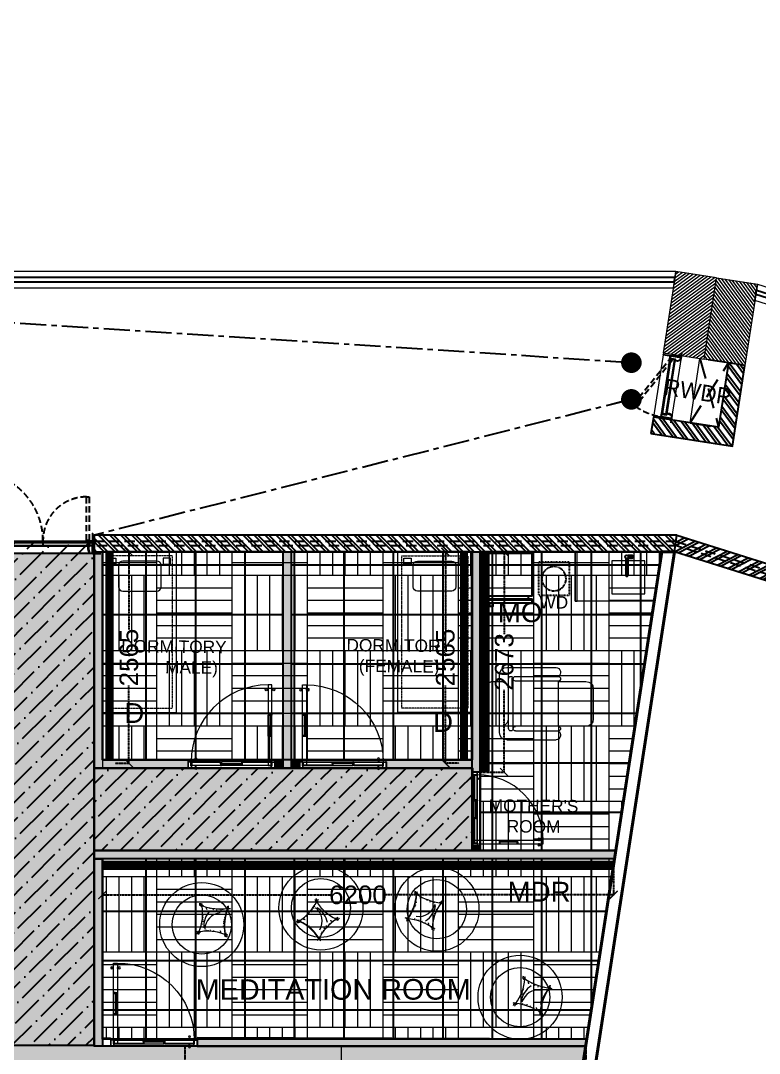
# Model space of a CAD drawing. Header units: millimetres. Extents: x 263321 to 2483465, y 33647 to 614421.
# Drawn here: x 2410946 to 2419906, y 415195 to 427726 of the extents above; entities that cross this region are included whole.
import ezdxf

# ---------------------------------------------------------------- set-up
doc = ezdxf.new("R2010")
doc.units = ezdxf.units.MM
doc.header["$PDMODE"] = 3
for name, pattern in [('( Hidden )', [0.375, 0.25, -0.125]), ('CENTER', [50.8, 31.75, -6.35, 6.35, -6.35]), ('HIDDEN', [0.375, 0.25, -0.125])]:
    doc.linetypes.add(name, pattern=pattern)
for name, color, linetype, lineweight in [('A-FURN-LOOSE', 24, 'Continuous', 18), ('A-FURN-MODULAR-TABLETOP', 250, 'Continuous', 13), ('A-GYPSUM PARTITION', 250, 'Continuous', 35), ('A-PLAN-COLUMN', 3, 'Continuous', 0), ('A-PLAN-RCC-HATCH', 8, 'Continuous', 13), ('A-PLAN-THIN', 251, 'Continuous', 15), ('AR_DOOR', 42, 'Continuous', 0), ('FURNITURE', 30, 'Continuous', 5), ('I_FURN', 20, 'Continuous', 13), ('SW-PARTITION GYPSUM', 30, 'Continuous', 18), ('TOA-FL-CPT-1', 8, 'Continuous', 5), ('TOA_DOOR', 7, 'Continuous', 25), ('WALL', 6, 'Continuous', 40)]:
    doc.layers.add(name, color=color, linetype=linetype, lineweight=lineweight)
for name, color, linetype in [('A-PLAN -GLASS FRAME', 4, 'Continuous'), ('A-PLAN-DOOR', 7, 'Continuous'), ('A-PLAN-HIDDEN', 1, 'HIDDEN'), ('A-PLAN-RAILING', 2, 'Continuous'), ('A-PLAN-SLOPE', 250, 'Continuous'), ('A-PLAN-TEXT', 4, 'Continuous'), ('A-PLAN-WALL', 6, 'Continuous'), ('A-PLAN-WALL HATCH', 8, 'Continuous'), ('CEILING TOA', 250, 'Continuous'), ('FIN WALL GRAPHIC', 10, 'Continuous'), ('FLOORING TOA', 7, 'Continuous'), ('TEXT', 250, 'Continuous'), ('TOA-FC-MODULAR', 7, 'Continuous')]:
    doc.layers.add(name, color=color, linetype=linetype)
doc.layers.add('GRAPHIC 3- ENCLOSED AREAS', color=7, linetype='Continuous', true_color=0x408c3b)
doc.styles.add('ARIAL', font='arial.ttf')
doc.styles.get("Standard").update_dxf_attribs({"font": 'arial.ttf'})
doc.styles.add('TEXT @ 150', font='arial.ttf', dxfattribs={"height": 225})
doc.dimstyles.new('DIM @ 150', dxfattribs={"dimtxt": 225, "dimasz": 100, "dimexe": 1, "dimexo": 0, "dimgap": 0.5, "dimtad": 0, "dimdec": 0, "dimzin": 0, "dimdsep": 46, "dimtxsty": 'TEXT @ 150', "dimblk": 'ARCHTICK', "dimcen": -2, "dimclrd": 8, "dimclre": 8, "dimclrt": 256, "dimadec": 0, "dimazin": 0, "dimtfac": 1, "dimtdec": 0, "dimtofl": 0, "dimtmove": 0, "dimatfit": 3, "dimldrblk": 'OPEN90', "dimfxl": 1, "dimtolj": 1, "dimtzin": 0, "dimlwd": -1, "dimlwe": -1, "dimarcsym": 0})
doc.dimstyles.new('DIM40', dxfattribs={"dimtxt": 80, "dimasz": 20, "dimexe": 30, "dimexo": 25, "dimgap": 20, "dimtad": 1, "dimdec": 0, "dimzin": 0, "dimdsep": 46, "dimtxsty": 'Standard', "dimblk1": 'DOT', "dimblk2": 'DOT', "dimsah": 1, "dimcen": 0.09, "dimclrd": 1, "dimclre": 1, "dimclrt": 2, "dimadec": 0, "dimazin": 0, "dimtfac": 1, "dimtdec": 0, "dimtofl": 0, "dimtmove": 0, "dimatfit": 0, "dimldrblk": 'DOT', "dimfxl": 1, "dimtolj": 1, "dimtzin": 0, "dimarcsym": 0})
pattern_1 = [(90, (90021.1, 24147), (-914.4, 914.4), [914.4, -914.4]), (90, (90173.5, 24147), (-914.4, 914.4), [914.4, -914.4]), (90, (90325.9, 24147), (-914.4, 914.4), [914.4, -914.4]), (90, (90478.3, 24147), (-914.4, 914.4), [914.4, -914.4]), (90, (90630.7, 24147), (-914.4, 914.4), [914.4, -914.4]), (90, (90783.1, 24147), (-914.4, 914.4), [914.4, -914.4]), (90, (90935.5, 24147), (-914.4, 914.4), [914.4, -914.4]), (0, (90021.1, 25061.4), (914.4, -914.4), [914.4, -914.4]), (0, (90021.1, 25213.8), (914.4, -914.4), [914.4, -914.4]), (0, (90021.1, 25366.2), (914.4, -914.4), [914.4, -914.4]), (0, (90021.1, 25518.6), (914.4, -914.4), [914.4, -914.4]), (0, (90021.1, 25671), (914.4, -914.4), [914.4, -914.4]), (0, (90021.1, 25823.4), (914.4, -914.4), [914.4, -914.4]), (0, (90021.1, 25975.8), (914.4, -914.4), [914.4, -914.4])]

# ---------------------------------------------------------------- blocks, each defined once
blk = doc.blocks.new('floor sitting')
for p, q in [((-11.84, 21.1), (-12.51, 21.27)), ((-11.59, 21.78), (-12.23, 21.94)), ((-11.98, 20.82), (-12.08, 20.63)), ((-11.05, 20.58), (-11.98, 20.82)), ((-11.05, 20.58), (-11.84, 21.1)), ((-11.73, 20.07), (-11.38, 21.11)), ((-11.38, 20.43), (-11.73, 20.07)), ((-11.71, 20.43), (-11.05, 20.43)), ((-11.3, 20.23), (-11.71, 20.43)), ((-11.26, 20.72), (-11.59, 21.78)), ((-11.38, 21.11), (-10.82, 20.95)), ((-11.05, 20.43), (-11.38, 20.43)), ((-11.05, 21.55), (-10.89, 21.89)), ((-11.05, 20.58), (-11.05, 21.55)), ((-10.86, 20.23), (-10.65, 20.82)), ((-12.23, 15.64), (-11.56, 15.26)), ((-11.58, 17.03), (-11.53, 16.46)), ((-9.4, 19.58), (-9.54, 19.13)), ((-9.54, 19.13), (-9.49, 18.63)), ((-9.08, 19.41), (-9.53, 19.07)), ((-9.53, 19.07), (-9.37, 18.37)), ((-7.73, 18.73), (-7.87, 18.34)), ((-6.01, 17.78), (-6.53, 17.56)), ((-4.64, 17.52), (-4.87, 16.77)), ((-3.67, 17.23), (-3.83, 16.8)), ((-2.57, 16.94), (-2.85, 16.34)), ((-1.86, 16.79), (-2.01, 16.44)), ((0.03, 16.87), (1.07, 16.52)), ((0.39, 16.52), (0.03, 16.87)), ((0.2, 16.44), (0.39, 16.85)), ((0.39, 16.85), (0.39, 16.18)), ((0.39, 16.18), (0.39, 16.52)), ((0.54, 16.18), (0.78, 17.12)), ((0.54, 16.18), (1.06, 16.98)), ((0.54, 16.18), (1.51, 16.19)), ((0.78, 17.12), (0.6, 17.22)), ((0.68, 16.4), (1.74, 16.73)), ((1.07, 16.52), (0.91, 15.96)), ((1.06, 16.98), (1.23, 17.65)), ((1.51, 16.19), (1.86, 16.03)), ((1.74, 16.73), (1.9, 17.37)), ((-13.23, 12.94), (-12.79, 12.88)), ((-12.9, 13.73), (-12.44, 13.63)), ((-12.49, 14.83), (-11.87, 14.6)), ((-2.53, 9.97), (-2.94, 10.19)), ((-2.14, 11.08), (-2.76, 11.31)), ((-1.82, 11.88), (-2.58, 12.01)), ((-1.43, 13.36), (-1.83, 12.95)), ((-16.41, 8.99), (-16.76, 9.15)), ((-15.44, 8.99), (-16.41, 8.99)), ((-15.96, 8.2), (-16.13, 7.52)), ((-15.97, 8.66), (-15.81, 9.21)), ((-14.93, 8.3), (-15.97, 8.66)), ((-15.44, 8.99), (-15.96, 8.2)), ((-15.09, 9.17), (-15.68, 9.38)), ((-15.44, 8.99), (-15.68, 8.06)), ((-15.68, 8.06), (-15.5, 7.96)), ((-15.29, 8.99), (-15.29, 8.66)), ((-15.29, 8.32), (-15.29, 8.99)), ((-15.1, 8.73), (-15.29, 8.32)), ((-15.29, 8.66), (-14.93, 8.3)), ((-13.04, 8.39), (-12.89, 8.74)), ((-12.33, 8.23), (-12.04, 8.84)), ((-11.22, 7.95), (-11.07, 8.37)), ((-10.26, 7.66), (-10.03, 8.4)), ((-8.89, 7.4), (-8.37, 7.62)), ((-7.17, 6.45), (-7.03, 6.84)), ((-5.82, 5.77), (-5.37, 6.11)), ((-5.37, 6.11), (-5.53, 6.81)), ((-5.5, 5.6), (-5.36, 6.05)), ((-5.36, 6.05), (-5.41, 6.54)), ((-2.78, 9.15), (-3.16, 9.39)), ((-4.03, 4.94), (-4.25, 4.36)), ((-3.85, 3.63), (-4.01, 3.28)), ((-3.85, 4.6), (-3.85, 3.63)), ((-3.85, 4.6), (-3.06, 4.08)), ((-3.85, 4.6), (-2.92, 4.36)), ((-3.64, 4.46), (-3.31, 3.4)), ((-3.59, 4.94), (-3.19, 4.75)), ((-3.31, 3.4), (-2.67, 3.24)), ((-3.06, 4.08), (-2.39, 3.91)), ((-2.92, 4.36), (-2.82, 4.54))]:
    blk.add_line(p, q)
for centre, radius, start, end in [((-35.35, 22.69), 24.17, 324.8695, 355.3328), ((-32.47, 21.44), 21.28, 323.4165, 357.2824), ((3.41, 42.58), 26.32, 236.1394, 264.0629), ((-10.17, 17.99), 8.14, 260.9228, 344.5073), ((-12.47, 16.73), 10.56, 302.112, 351.2397), ((18.6, 3.16), 22.28, 143.5394, 176.6629), ((-18.46, -17.82), 26.75, 56.3702, 83.832)]:
    blk.add_arc(centre, radius, start, end)
blk = doc.blocks.new('Columns')
at = {"layer": 'A-PLAN-RCC-HATCH'}
h = blk.add_hatch(dxfattribs=at)
h.set_pattern_fill('ANSI31', color=256, scale=250, angle=-8.7571, style=0)
h.set_pattern_definition([(36.2429116, (386888.083, -639835.292), (-18.4753086, 25.2036798), [])])
h.paths.add_polyline_path([(42184, 12549), (42678, 12473), (42831, 13461), (42336, 13537)])
h = blk.add_hatch(dxfattribs=at)
h.set_pattern_fill('ANSI31', color=256, scale=250, angle=-8.7571, style=0)
h.set_pattern_definition([(126.2429116, (-481881.333, -506008.862), (25.2036798, 18.4753086), [])])
h.paths.add_polyline_path([(43173, 12396), (42678, 12473), (42831, 13461), (43325, 13385)])
at = {"layer": 'A-PLAN-COLUMN', "elevation": 0}
for points in [[(42184, 12549), (42678, 12473), (42831, 13461), (42336, 13537)], [(43173, 12396), (42678, 12473), (42831, 13461), (43325, 13385)]]:
    blk.add_lwpolyline(points, close=True, dxfattribs=at)
blk = doc.blocks.new('A$C3F28102C')
at = {"layer": 'A-PLAN-DOOR'}
h = blk.add_hatch(dxfattribs=at)
h.set_pattern_fill('ANSI31', color=256, style=0)
h.set_pattern_definition([(315, (-1529.3283, 1000.1135), (-0.44194174, -0.44194174), [])])
h.paths.add_polyline_path([(1, -15), (0, -15), (0, 0), (1, 0)])
h.paths.add_polyline_path([(1, 0), (1, 0), (0, 0), (0, 1, 0.115729)])
h.paths.add_polyline_path([(5, -15), (4, -15), (4, 0), (5, 0)])
h.paths.add_polyline_path([(5, 0), (4, 0), (4, 0, 0.115729), (5, 1)])
at = {"layer": 'A-PLAN-DOOR', "color": 2}
for points in [[(1, 0), (1, -15), (0, -15), (0, 1)], [(4, 0), (4, -15), (5, -15), (5, 1)]]:
    blk.add_lwpolyline(points, dxfattribs=at)
for radius in [3.42, 2.42]:
    blk.add_circle((2, 3), radius, dxfattribs=at)
blk = doc.blocks.new('Door 1500 mm')
at = {"layer": 'A-PLAN-DOOR'}
for p, q in [((-749, 145), (-749, 150)), ((749, 145), (749, 150)), ((710, 60), (-710, 60)), ((-710, 60), (-710, 0)), ((710, 53), (-710, 53)), ((710, 6), (-710, 6)), ((710, 0), (-710, 0)), ((-150, 0), (-150, 53)), ((710, 60), (710, 0))]:
    blk.add_line(p, q, dxfattribs=at)
for points in [[(-750, -90), (-750, -90), (-750, 150), (-851, 150)], [(750, -89), (750, 150), (851, 150)]]:
    blk.add_lwpolyline(points, dxfattribs=at)
for points in [[(-750, 8), (-749, 8), (-749, 142), (-750, 142)], [(-748, 1), (-716, 1), (-716, 63), (-701, 63), (-701, 95), (-715, 148), (-748, 148), (-748, 140), (-749, 140), (-749, 142), (-749, 150), (-714, 150), (-699, 95), (-699, 62), (-714, 62), (-714, 0), (-749, 0), (-749, 10), (-748, 10)], [(748, 1), (716, 1), (716, 63), (701, 63), (701, 95), (715, 148), (748, 148), (748, 140), (749, 140), (749, 142), (749, 150), (714, 150), (699, 95), (699, 62), (714, 62), (714, 0), (749, 0), (749, 10), (748, 10)], [(750, 8), (749, 8), (749, 142), (750, 142)]]:
    blk.add_lwpolyline(points, close=True, dxfattribs=at)
at = {"layer": 'A-PLAN-DOOR', "linetype": 'HIDDEN', "ltscale": 300}
for points in [[(-712, -7), (-679, -7), (-679, -535), (-712, -535)], [(712, -7), (679, -7), (679, -836), (712, -836)]]:
    blk.add_lwpolyline(points, close=True, dxfattribs=at)
for centre, radius, start, end in [((-679, -7), 529, 270, 0.757), ((679, -7), 829, 179.517, 270)]:
    blk.add_arc(centre, radius, start, end, dxfattribs=at)
at = {"layer": 'A-PLAN-DOOR', "extrusion": (0, 0, -1), "yscale": 0.9981851179673188, "zscale": -0.9981851179673188, "rotation": 180}
for p, xscale in [((714, 0), 0.9981851179673188), ((-714, 0), -0.9981851179673188)]:
    blk.add_blockref('A$C3F28102C', p, dxfattribs=dict(at, xscale=xscale))
blk = doc.blocks.new('shaft door 750')
at = {"layer": 'A-PLAN-DOOR'}
for p, q in [((335, 60), (-335, 60)), ((-335, 0), (-335, 60)), ((335, 53), (-335, 53)), ((335, 6), (-335, 6)), ((335, 0), (-335, 0)), ((335, 0), (335, 60)), ((-374, -70), (-374, -65)), ((-374, -65), (-374, -70))]:
    blk.add_line(p, q, dxfattribs=at)
at = {"layer": 'A-PLAN-DOOR', "linetype": 'HIDDEN', "ltscale": 300}
blk.add_lwpolyline([(337, 60), (320, 31), (-295, 387), (-279, 415)], close=True, dxfattribs=at)
at = {"layer": 'A-PLAN-DOOR'}
for points in [[(-375, 150), (-375, 150), (-375, -70), (-430, -70)], [(375, 150), (375, 150), (375, -70), (430, -70)]]:
    blk.add_lwpolyline(points, dxfattribs=at)
for points in [[(-375, 52), (-374, 52), (-374, -62), (-375, -62)], [(-373, 58), (-341, 58), (-341, -3), (-326, -3), (-326, -35), (-340, -68), (-373, -68), (-373, -60), (-374, -60), (-374, -62), (-374, -70), (-339, -70), (-324, -35), (-324, -2), (-339, -2), (-339, 60), (-374, 60), (-374, 50), (-373, 50)], [(373, 58), (341, 58), (341, -3), (326, -3), (326, -35), (340, -68), (373, -68), (373, -60), (374, -60), (374, -62), (374, -70), (339, -70), (324, -35), (324, -2), (339, -2), (339, 60), (374, 60), (374, 50), (373, 50)], [(375, 52), (374, 52), (374, -62), (375, -62)]]:
    blk.add_lwpolyline(points, close=True, dxfattribs=at)
at = {"layer": 'A-PLAN-DOOR', "linetype": 'HIDDEN', "ltscale": 300}
blk.add_arc((338, 60), 712, 152.6807, 180, dxfattribs=at)
at = {"layer": 'A-PLAN-THIN'}
for p, q in [((395, 150), (-395, 150)), ((375, -70), (-375, -70))]:
    blk.add_line(p, q, dxfattribs=at)
at = {"layer": 'A-PLAN-DOOR', "xscale": -0.9973404255317604, "yscale": 0.9973404255317604, "zscale": 0.9973404255317604}
blk.add_blockref('A$C3F28102C', (339, 60), dxfattribs=at)
blk = doc.blocks.new('_DOT')
at = {"color": 0, "linetype": 'ByBlock'}
blk.add_line((-0.5, 0), (-1, 0), dxfattribs=at)
at = {"color": 0, "linetype": 'ByBlock', "const_width": 0.5}
blk.add_lwpolyline([(-0.25, 0, 1), (0.25, 0, 1)], format="xyb", close=True, dxfattribs=at)
blk = doc.blocks.new('_ArchTick')
at = {"color": 0, "linetype": 'ByBlock', "const_width": 0.15}
blk.add_lwpolyline([(-0.5, -0.5), (0.5, 0.5)], dxfattribs=at)
blk = doc.blocks.new('*D349')
at = {"layer": 'Defpoints', "color": 0, "transparency": 16777216}
for p in [(2412095, 421280), (2412094, 418715), (2412260, 418715)]:
    blk.add_point(p, dxfattribs=at)
at = {"layer": 'FIN WALL GRAPHIC', "color": 8, "linetype": 'HIDDEN', "transparency": 16777216}
for p, q in [((2412095, 421280), (2412261, 421280)), ((2412260, 421280), (2412260, 420337)), ((2412260, 418715), (2412260, 419658)), ((2412094, 418715), (2412261, 418715))]:
    blk.add_line(p, q, dxfattribs=at)
at = {"layer": 'FIN WALL GRAPHIC', "color": 8, "linetype": 'ByBlock', "transparency": 16777216, "xscale": 100, "yscale": 100, "zscale": 100}
for p, rotation in [((2412260, 421280), 90), ((2412260, 418715), 270)]:
    blk.add_blockref('_ArchTick', p, dxfattribs=dict(at, rotation=rotation))
at = {"layer": 'FIN WALL GRAPHIC', "transparency": 16777216, "insert": (2412260, 419998), "char_height": 225, "attachment_point": 5, "rotation": 90, "style": 'TEXT @ 150'}
blk.add_mtext('\\A1;2565', dxfattribs=at)
blk = doc.blocks.new('_Open90')
at = {"color": 0, "linetype": 'ByBlock'}
for p, q in [((0, 0), (-1, 0)), ((-0.5, 0.5), (0, 0)), ((0, 0), (-0.5, -0.5))]:
    blk.add_line(p, q, dxfattribs=at)
blk = doc.blocks.new('*D350')
at = {"layer": 'Defpoints', "color": 0, "transparency": 16777216}
for p in [(2416264, 421280), (2416098, 418715), (2416264, 418715)]:
    blk.add_point(p, dxfattribs=at)
at = {"layer": 'FIN WALL GRAPHIC', "color": 8, "linetype": 'HIDDEN', "transparency": 16777216}
for p, q in [((2416264, 421280), (2416097, 421280)), ((2416098, 421280), (2416098, 420337)), ((2416098, 418715), (2416098, 419658)), ((2416264, 418715), (2416097, 418715))]:
    blk.add_line(p, q, dxfattribs=at)
at = {"layer": 'FIN WALL GRAPHIC', "color": 8, "linetype": 'ByBlock', "transparency": 16777216, "xscale": 100, "yscale": 100, "zscale": 100}
for p, rotation in [((2416098, 421280), 90), ((2416098, 418715), 270)]:
    blk.add_blockref('_ArchTick', p, dxfattribs=dict(at, rotation=rotation))
at = {"layer": 'FIN WALL GRAPHIC', "transparency": 16777216, "insert": (2416098, 419998), "char_height": 225, "attachment_point": 5, "rotation": 90, "style": 'TEXT @ 150'}
blk.add_mtext('\\A1;2565', dxfattribs=at)
blk = doc.blocks.new('*D351')
at = {"layer": 'Defpoints', "color": 0, "transparency": 16777216}
for p in [(2416646, 421280), (2416522, 418607), (2416812, 418607)]:
    blk.add_point(p, dxfattribs=at)
at = {"layer": 'FIN WALL GRAPHIC', "color": 8, "linetype": 'HIDDEN', "transparency": 16777216}
for p, q in [((2416646, 421280), (2416813, 421280)), ((2416812, 421280), (2416812, 420282)), ((2416812, 418607), (2416812, 419605)), ((2416522, 418607), (2416813, 418607))]:
    blk.add_line(p, q, dxfattribs=at)
at = {"layer": 'FIN WALL GRAPHIC', "color": 8, "linetype": 'ByBlock', "transparency": 16777216, "xscale": 100, "yscale": 100, "zscale": 100}
for p, rotation in [((2416812, 421280), 90), ((2416812, 418607), 270)]:
    blk.add_blockref('_ArchTick', p, dxfattribs=dict(at, rotation=rotation))
at = {"layer": 'FIN WALL GRAPHIC', "transparency": 16777216, "insert": (2416812, 419944), "char_height": 225, "attachment_point": 5, "rotation": 90, "style": 'TEXT @ 150'}
blk.add_mtext('\\A1;2673', dxfattribs=at)
blk = doc.blocks.new('*D352')
at = {"layer": 'Defpoints', "color": 0, "transparency": 16777216}
for p in [(2418137, 417469), (2411937, 417304), (2418137, 417117)]:
    blk.add_point(p, dxfattribs=at)
at = {"layer": 'FIN WALL GRAPHIC', "color": 8, "linetype": 'HIDDEN', "transparency": 16777216}
for p, q in [((2418137, 417469), (2418137, 417116)), ((2411937, 417304), (2411937, 417116)), ((2411937, 417117), (2414700, 417117)), ((2418137, 417117), (2415373, 417117))]:
    blk.add_line(p, q, dxfattribs=at)
at = {"layer": 'FIN WALL GRAPHIC', "color": 8, "linetype": 'ByBlock', "transparency": 16777216, "xscale": 100, "yscale": 100, "zscale": 100, "rotation": 180}
blk.add_blockref('_ArchTick', (2411937, 417117), dxfattribs=at)
at = {"layer": 'FIN WALL GRAPHIC', "color": 8, "linetype": 'ByBlock', "transparency": 16777216, "xscale": 100, "yscale": 100, "zscale": 100}
blk.add_blockref('_ArchTick', (2418137, 417117), dxfattribs=at)
at = {"layer": 'FIN WALL GRAPHIC', "transparency": 16777216, "insert": (2415037, 417117), "char_height": 225, "attachment_point": 5, "style": 'TEXT @ 150'}
blk.add_mtext('\\A1;6200', dxfattribs=at)
blk = doc.blocks.new('*D353')
at = {"layer": 'Defpoints', "color": 0, "transparency": 16777216}
for p in [(2412937, 415282), (2417800, 415282), (2417800, 414700)]:
    blk.add_point(p, dxfattribs=at)
at = {"layer": 'FIN WALL GRAPHIC', "color": 8, "linetype": 'HIDDEN', "transparency": 16777216}
for p, q in [((2412937, 415282), (2412937, 414699)), ((2417800, 415282), (2417800, 414699)), ((2412937, 414700), (2415027, 414700)), ((2417800, 414700), (2415709, 414700))]:
    blk.add_line(p, q, dxfattribs=at)
at = {"layer": 'FIN WALL GRAPHIC', "color": 8, "linetype": 'ByBlock', "transparency": 16777216, "xscale": 100, "yscale": 100, "zscale": 100, "rotation": 180}
blk.add_blockref('_ArchTick', (2412937, 414700), dxfattribs=at)
at = {"layer": 'FIN WALL GRAPHIC', "color": 8, "linetype": 'ByBlock', "transparency": 16777216, "xscale": 100, "yscale": 100, "zscale": 100}
blk.add_blockref('_ArchTick', (2417800, 414700), dxfattribs=at)
at = {"layer": 'FIN WALL GRAPHIC', "transparency": 16777216, "insert": (2415368, 414700), "char_height": 225, "attachment_point": 5, "style": 'TEXT @ 150'}
blk.add_mtext('\\A1;4863', dxfattribs=at)
blk = doc.blocks.new('A$C3A863514')
at = {"layer": 'AR_DOOR', "lineweight": 13, "ltscale": 0.4}
for p, q in [((-95, 952), (-86, 952)), ((-95, 943), (-86, 943)), ((-24, 952), (-33, 952)), ((-24, 943), (-33, 943))]:
    blk.add_line(p, q, dxfattribs=at)
at = {"layer": 'AR_DOOR', "lineweight": 13, "ltscale": 0.25}
for p, q in [((-37, 649), (-82, 649)), ((-82, 397), (-82, 638)), ((-62, 649), (-62, 397)), ((-57, 649), (-57, 397)), ((-37, 397), (-37, 638)), ((-37, 387), (-82, 387))]:
    blk.add_line(p, q, dxfattribs=at)
at = {"layer": 'AR_DOOR'}
for p, q in [((-960, 100), (-960, 79)), ((-960, 5), (-960, 26)), ((-950, 100), (-950, 79)), ((-950, 5), (-950, 26)), ((-405, 75), (-645, 75)), ((-405, 30), (-645, 30))]:
    blk.add_line(p, q, dxfattribs=at)
at = {"layer": 'AR_DOOR', "ltscale": 0.95}
for p, q in [((-656, 75), (-656, 30)), ((-656, 55), (-405, 55)), ((-656, 50), (-405, 50)), ((-394, 75), (-394, 30))]:
    blk.add_line(p, q, dxfattribs=at)
at = {"layer": 'AR_DOOR', "lineweight": 13, "ltscale": 0.05}
blk.add_lwpolyline([(-37, 30), (-37, 1006), (-82, 1006), (-82, 30)], close=True, dxfattribs=at)
at = {"layer": 'AR_DOOR', "lineweight": 13, "ltscale": 0.4}
for points in [[(-86, 954), (-86, 941), (-82, 941), (-82, 954)], [(-33, 954), (-33, 941), (-37, 941), (-37, 954)]]:
    blk.add_lwpolyline(points, close=True, dxfattribs=at)
at = {"layer": 'AR_DOOR', "lineweight": 13, "ltscale": 0.25}
for points in [[(-80, 649), (-80, 646), (-82, 646), (-82, 638), (-62, 638), (-62, 649), (-80, 649)], [(-39, 649), (-39, 646), (-37, 646), (-37, 638), (-57, 638), (-57, 649), (-39, 649)], [(-80, 387), (-80, 389), (-82, 389), (-82, 397), (-62, 397), (-62, 387), (-80, 387)], [(-39, 387), (-39, 389), (-37, 389), (-37, 397), (-57, 397), (-57, 387), (-39, 387)]]:
    blk.add_lwpolyline(points, dxfattribs=at)
at = {"layer": 'AR_DOOR'}
for points in [[(-1050, 0), (-1050, 0), (-1006, 0), (-1006, 30), (-1013, 30), (-1013, 75), (-1050, 75), (-1050, 0)], [(-1047, 3), (-1047, 3), (-1009, 3), (-1009, 27), (-1016, 27), (-1016, 72), (-1047, 72), (-1047, 3)], [(-656, 72), (-654, 72), (-654, 75), (-645, 75), (-645, 55), (-656, 55), (-656, 72)], [(-656, 32), (-654, 32), (-654, 30), (-645, 30), (-645, 50), (-656, 50), (-656, 32)], [(-394, 72), (-396, 72), (-396, 75), (-405, 75), (-405, 55), (-394, 55), (-394, 72)], [(-394, 32), (-396, 32), (-396, 30), (-405, 30), (-405, 50), (-394, 50), (-394, 32)], [(0, 0), (0, 0), (-44, 0), (-44, 30), (-37, 30), (-37, 75), (0, 75), (0, 0)], [(-3, 3), (-3, 3), (-41, 3), (-41, 27), (-34, 27), (-34, 72), (-3, 72), (-3, 3)]]:
    blk.add_lwpolyline(points, dxfattribs=at)
at = {"layer": 'AR_DOOR', "ltscale": 0.95}
for points in [[(-656, 75), (-1013, 75), (-1013, 72), (-656, 72)], [(-656, 30), (-1013, 30), (-1013, 33), (-656, 33)], [(-656, 72), (-1004, 72), (-1004, 33), (-656, 33)], [(-37, 75), (-394, 75)], [(-394, 72), (-37, 72), (-37, 75)], [(-45, 72), (-394, 72)], [(-394, 33), (-45, 33), (-45, 72)], [(-37, 33), (-37, 30), (-394, 30)], [(-394, 33), (-37, 33)]]:
    blk.add_lwpolyline(points, dxfattribs=at)
for points in [[(-1013, 72), (-1004, 72), (-1004, 33), (-1013, 33)], [(-37, 72), (-45, 72), (-45, 33), (-37, 33)]]:
    blk.add_lwpolyline(points, close=True, dxfattribs=at)
at = {"layer": 'AR_DOOR'}
for points in [[(-962, 79), (-948, 79), (-948, 75), (-962, 75)], [(-962, 26), (-948, 26), (-948, 30), (-962, 30)]]:
    blk.add_lwpolyline(points, close=True, dxfattribs=at)
at = {"layer": 'AR_DOOR', "lineweight": 13, "ltscale": 0.4}
for centre in [(-106, 948), (-13, 948)]:
    blk.add_circle(centre, 12, dxfattribs=at)
at = {"layer": 'AR_DOOR'}
for centre in [(-955, 111), (-955, -6)]:
    blk.add_circle(centre, 12, dxfattribs=at)
at = {"layer": 'AR_DOOR', "lineweight": 13, "ltscale": 0.05}
blk.add_arc((-82, 75), 931, 90.022, 179.978, dxfattribs=at)
at = {"layer": 'AR_DOOR'}
for centre, radius, start, end in [((-668, 68), 17.3, 311.9747, 17.0953), ((-676, 66), 22.6, 330.6798, 14.7641), ((-662, 69), 15.8, 292.4741, 7.5067), ((-658, 69), 13.9, 275.6882, 327.9828), ((-668, 37), 17.3, 342.9047, 48.0253), ((-676, 39), 22.6, 345.2359, 29.3202), ((-662, 35), 15.8, 352.4933, 67.5259), ((-658, 36), 13.9, 32.0172, 84.3118), ((-648, 76), 8.89, 222.5397, 287.3666), ((-649, 70), 6.45, 208.0111, 296.8103), ((-650, 65), 5.77, 207.9347, 287.0897), ((-650, 40), 5.77, 72.9103, 152.0653), ((-649, 35), 6.45, 63.1897, 151.9889), ((-648, 28), 8.89, 72.6334, 137.4603), ((-388, 69), 15.8, 172.4933, 247.5259), ((-402, 76), 8.89, 252.6334, 317.4603), ((-401, 70), 6.45, 243.1897, 331.9889), ((-392, 69), 13.9, 212.0172, 264.3118), ((-388, 35), 15.8, 112.4741, 187.5067), ((-392, 36), 13.9, 95.6882, 147.9828), ((-401, 35), 6.45, 28.0111, 116.8103), ((-402, 28), 8.89, 42.5397, 107.3666), ((-400, 65), 5.77, 252.9103, 332.0653), ((-400, 40), 5.77, 27.9347, 107.0897), ((-382, 68), 17.3, 162.9047, 228.0253), ((-382, 37), 17.3, 131.9747, 197.0953), ((-374, 66), 22.6, 165.2359, 209.3202), ((-374, 39), 22.6, 150.6798, 194.7641)]:
    blk.add_arc(centre, radius, start, end, dxfattribs=at)
blk = doc.blocks.new('EQUIPMENT-KITCHEN TAP PLAN')
for p, q in [((-17, 12), (-225, 12)), ((-17, -12), (-225, -12))]:
    blk.add_line(p, q)
at = {"color": 8}
for p, q in [((-11, -66), (-11, -32)), ((0, -66), (0, -32)), ((11, -66), (11, -32))]:
    blk.add_line(p, q, dxfattribs=at)
for points in [[(-135, 0), (-165, 0)], [(-150, -18), (-150, 18)]]:
    blk.add_lwpolyline(points, dxfattribs=at)
blk.add_lwpolyline([(-20, -21), (20, -21), (20, -66), (-20, -66)], close=True)
for centre, radius in [((-150, 0), 12), ((-150, 0), 9.12), ((0, 0), 20.8)]:
    blk.add_circle(centre, radius)
blk.add_arc((-225, 0), 12, 90, 270)
blk = doc.blocks.new('EQUIP-WATER DISPENSER IN PLAN')
at = {"linetype": 'HIDDEN', "ltscale": 0.08}
blk.add_lwpolyline([(-180.34, 0), (180.34, 0), (180.34, -381), (-180.34, -381)], close=True, dxfattribs=at)
blk.add_circle((0, -190.5), 140, dxfattribs=at)
blk = doc.blocks.new('REFRI-00')
for points in [[(-0.35, 0.35), (-0.35, -0.25), (0.35, -0.25), (0.35, 0.35), (-0.35, 0.35)], [(-0.3, -0.3), (-0.3, -0.25)], [(0.3, -0.3), (0.3, -0.25)], [(-0.35, -0.3), (-0.35, -0.35), (0.35, -0.35), (0.35, -0.3), (-0.35, -0.3)], [(-0.25, -0.35), (-0.25, -0.4), (-0.2, -0.4), (-0.2, -0.35)]]:
    blk.add_lwpolyline(points)
blk = doc.blocks.new('RECLINER')
at = {"layer": 'I_FURN'}
for p, q in [((1805231, 374832), (1805231, 374232)), ((1806023, 374920), (1805319, 374920)), ((1805974, 374810), (1805369, 374810)), ((1806111, 374832), (1806111, 374232)), ((1805341, 374727), (1805341, 374205)), ((1805974, 374755), (1805369, 374755)), ((1805396, 374727), (1805396, 374205)), ((1805946, 373870), (1805946, 374727)), ((1806001, 374727), (1806001, 374205)), ((1805946, 374205), (1805396, 374205)), ((1805402, 374205), (1805402, 373870)), ((1805490, 373782), (1805858, 373782))]:
    blk.add_line(p, q, dxfattribs=at)
blk.add_lwpolyline([(1805858, 375088), (1805490, 375088, 0.414214), (1805402, 375000), (1805402, 374903, 0.414214), (1805490, 374815), (1805858, 374815, 0.414214), (1805946, 374903), (1805946, 375000, 0.414214)], format="xyb", close=True, dxfattribs=at)
for centre, radius, start, end in [((1805319, 374832), 88, 90, 180), ((1805369, 374782), 27.5, 90, 270), ((1805974, 374782), 27.5, 270, 90), ((1806023, 374832), 88, 0, 90), ((1805369, 374727), 27.5, 0, 180), ((1805974, 374727), 27.5, 0, 180), ((1805291, 374237), 59.8, 184.3987, 327.5288), ((1805369, 374205), 27.5, 180, 0), ((1805974, 374205), 27.5, 180, 0), ((1806051, 374237), 59.8, 212.4712, 355.6013), ((1805490, 373870), 88, 180, 270), ((1805858, 373870), 88, 270, 0)]:
    blk.add_arc(centre, radius, start, end, dxfattribs=at)
blk = doc.blocks.new('Balcony')
at = {"layer": 'A-PLAN-WALL HATCH'}
h = blk.add_hatch(dxfattribs=at)
h.set_pattern_fill('ANSI32', color=256, scale=10, angle=81.2429, style=0)
h.set_pattern_definition([(126.242911, (-290635.8, -239440.66), (-76.820816, -56.31274), []), (126.242911, (-290628.97, -239396.28), (-76.820816, -56.31274), [])])
h.paths.add_polyline_path([(7474, 40521), (8462, 40369), (8613, 41347), (8415, 41378), (8295, 40597), (7504, 40719)])
h = blk.add_hatch(dxfattribs=at)
h.set_pattern_fill('ANSI32', color=256, scale=10, angle=-90, style=0)
h.set_pattern_definition([(315, (-239219.94, -379012.27), (67.35192, 67.35192), []), (315, (-239219.94, -379057.17), (67.35192, 67.35192), [])])
h.paths.add_polyline_path([(720, 39088), (7759, 39088), (7790, 39288), (720, 39288)])
h = blk.add_hatch(dxfattribs=at)
h.set_pattern_fill('ANSI32', color=256, scale=10, angle=-90, style=0)
h.set_pattern_definition([(207.485823, (117464.77, -433956.47), (-43.96065, 84.498662), []), (207.485823, (117451.25, -433999.29), (-43.96065, 84.498662), [])])
h.paths.add_polyline_path([(14472, 36969), (7759, 39088), (7790, 39288), (14532, 37160)])
at = {"layer": 'A-PLAN -GLASS FRAME', "linetype": '( Hidden )', "ltscale": 500}
for points in [[(-745, 39163), (7771, 39163), (7778, 39213), (-745, 39213)], [(15891, 36600), (7771, 39163), (7778, 39213), (15906, 36648)]]:
    blk.add_lwpolyline(points, close=True, dxfattribs=at)
at = {"layer": 'A-PLAN-HIDDEN', "ltscale": 1000, "elevation": 0}
blk.add_lwpolyline([(7949, 40650), (8415, 41378), (8069, 41431), (8295, 40597), (7949, 40650), (8295, 40597)], dxfattribs=at)
at = {"layer": 'A-PLAN-RAILING'}
for points in [[(-820, 42363), (7758, 42363), (7765, 42413), (-820, 42413)], [(16926, 39629), (8746, 42210), (8754, 42260), (16941, 39677)]]:
    blk.add_lwpolyline(points, close=True, dxfattribs=at)
at = {"layer": 'A-PLAN-THIN'}
blk.add_line((7949, 40650), (8069, 41431), dxfattribs=at)
for points in [[(-820, 42288), (7746, 42288), (7777, 42488), (-820, 42488)], [(16903, 39558), (8734, 42135), (8765, 42335), (16963, 39748)]]:
    blk.add_lwpolyline(points, close=True, dxfattribs=at)
at = {"layer": 'A-PLAN-WALL'}
blk.add_lwpolyline([(7474, 40521), (7474, 40521), (7474, 40521), (8462, 40369), (8462, 40369), (8462, 40369), (8462, 40369), (8462, 40369), (8462, 40369), (8462, 40369), (8462, 40369), (8462, 40369), (8462, 40369), (8462, 40369), (8613, 41347), (8613, 41347), (8613, 41347), (8613, 41347), (8613, 41347), (8415, 41378), (8415, 41378), (8415, 41378), (8295, 40597), (7504, 40719)], close=True, dxfattribs=at)
for points in [[(720, 39088), (7759, 39088), (7790, 39288), (720, 39288), (720, 39088)], [(14472, 36969), (7759, 39088), (7790, 39288), (14532, 37160), (14472, 36969)]]:
    blk.add_lwpolyline(points, dxfattribs=at)
at = {"layer": 'A-PLAN-DOOR', "rotation": 81.24291131129281}
blk.add_blockref('shaft door 750', (7713, 41086), dxfattribs=at)
at = {"layer": 'A-PLAN-DOOR', "extrusion": (0, 0, -1), "xscale": -1, "zscale": -1, "rotation": 180}
blk.add_blockref('Door 1500 mm', (50, 39217), dxfattribs=at)
at = {"layer": 'A-PLAN-TEXT', "insert": (8057, 41127, 0), "char_height": 200, "width": 823.45, "attachment_point": 2, "rotation": 351.2429, "style": 'ARIAL'}
blk.add_mtext('\\pi0.322;{\\fCentury Gothic|b0|i0|c0|p34;RWDP}', dxfattribs=at)
at = {"layer": 'A-PLAN-SLOPE', "linetype": 'CENTER', "ltscale": 10}
for points in [[(7237, 41381, 0), (-2220, 41988, 0)], [(7237, 40936, 0), (720, 39288, 0)]]:
    blk.add_leader(points, dimstyle='DIM40', override={"dimasz": 250, "dimclrd": 256}, dxfattribs=at)

msp = doc.modelspace()

# ---------------------------------------------------------------- hatches: boundary and pattern name
at = {"layer": 'A-GYPSUM PARTITION'}
h = msp.add_hatch(color=20, dxfattribs=at)
h.dxf.hatch_style = 1
h.paths.add_polyline_path([(2411936.796, 421282.052), (2411936.796, 418657.174), (2411836.796, 418657.174), (2411836.796, 421282.052)])
h = msp.add_hatch(color=20, dxfattribs=at)
h.dxf.hatch_style = 1
h.paths.add_polyline_path([(2414229.162, 421282.052), (2414229.162, 418657.174), (2414129.162, 418657.174), (2414129.162, 421282.052)])
h = msp.add_hatch(color=20, dxfattribs=at)
h.dxf.hatch_style = 1
h.paths.add_polyline_path([(2416521.528, 421282.052), (2416521.528, 418607.174), (2416421.528, 418607.174), (2416421.528, 421282.052)])
h = msp.add_hatch(color=20, dxfattribs=at)
h.dxf.hatch_style = 1
h.paths.add_polyline_path([(2411936.796, 418657.174), (2412979.162, 418657.174), (2412979.162, 418757.174), (2411936.796, 418757.174)])
h = msp.add_hatch(color=20, dxfattribs=at)
h.dxf.hatch_style = 1
h.paths.add_polyline_path([(2414129.162, 418657.174), (2414029.162, 418657.174), (2414029.162, 418757.174), (2414129.162, 418757.174)])
h = msp.add_hatch(color=20, dxfattribs=at)
h.dxf.hatch_style = 1
h.paths.add_polyline_path([(2414229.162, 418657.174), (2414329.162, 418657.174), (2414329.162, 418757.174), (2414229.162, 418757.174)])
h = msp.add_hatch(color=20, dxfattribs=at)
h.dxf.hatch_style = 1
h.paths.add_polyline_path([(2416421.528, 418657.174), (2415379.162, 418657.174), (2415379.162, 418757.174), (2416421.528, 418757.174)])
h = msp.add_hatch(color=20, dxfattribs=at)
h.dxf.hatch_style = 1
h.paths.add_polyline_path([(2417812.852, 415367.637), (2413087.001, 415382.052), (2413087.001, 415282.052), (2417799.7, 415282.257)])
h.paths.add_polyline_path([(2411936.8, 417557.208), (2411937.001, 415282.052), (2411837.001, 415282.052), (2411836.8, 417557.208)])
h.paths.add_polyline_path([(2418165.535, 417657.174), (2418150.667, 417560.655), (2411836.796, 417557.174), (2411836.796, 417657.174)])
h = msp.add_hatch(color=20, dxfattribs=at)
h.dxf.hatch_style = 1
h.paths.add_polyline_path([(2416421.528, 417657.174), (2416521.528, 417657.174), (2416521.528, 417707.174), (2416421.528, 417707.174)])
at = {"layer": 'CEILING TOA', "true_color": 0x939598}
h = msp.add_hatch(dxfattribs=at)
h.set_pattern_fill('ANSI36', color=252, scale=50)
h.set_pattern_definition([(45, (15514.2, -53993.47), (84.189901, 308.696304), [396.875, -79.375, 0, -79.375])])
h.paths.add_polyline_path([(2410296.796, 421394.086), (2411836.603, 421394.078), (2411836.603, 415288.327), (2410296.796, 415288.336)])
at = {"layer": 'CEILING TOA'}
h = msp.add_hatch(dxfattribs=at)
h.set_pattern_fill('_USER', color=256, scale=600, double=1, pattern_type=0)
h.set_pattern_definition([(0, (13069.1, -8478.74), (0, 600), []), (90, (13069.1, -8478.74), (-600, 4e-14), [])])
h.paths.add_polyline_path([(2411937.825, 418755.877), (2414129.162, 418755.877), (2414129.162, 421282.052), (2411937.825, 421282.052)])
h.paths.add_polyline_path([(2414229.162, 418755.877), (2416420.499, 418755.877), (2416420.499, 421282.052), (2414229.162, 421282.052)])
h.paths.add_polyline_path([(2416521.528, 417657.174), (2418165.535, 417657.174), (2418723.916, 421282.052), (2416521.528, 421282.052)])
h.paths.add_polyline_path([(2411936.8, 417557.208), (2418150.667, 417560.655), (2417812.852, 415367.637), (2411936.8, 415367.637)])
at = {"layer": 'CEILING TOA', "true_color": 0x939598}
h = msp.add_hatch(dxfattribs=at)
h.set_pattern_fill('ANSI36', color=252, scale=50)
h.set_pattern_definition([(45, (17054.2, -51624.63), (84.189901, 308.696304), [396.875, -79.375, 0, -79.375])])
h.paths.add_polyline_path([(2411836.796, 418657.174), (2416425.479, 418657.174), (2416425.479, 417657.174), (2411836.796, 417657.174)])
at = {"layer": 'TOA-FL-CPT-1', "true_color": 0xc7c8ca}
h = msp.add_hatch(dxfattribs=at)
h.set_pattern_fill('AR-PARQ1', color=9, scale=3)
h.set_pattern_definition(pattern_1)
edge = h.paths.add_edge_path()
edge.add_arc((2396128.727, -119195.432), 546828.493, 90.92532943, 95.29958843)
edge.add_line((2345621.769, 425295.567), (2345621.769, 409482.052))
edge.add_line((2345621.769, 409482.052), (2347129.201, 409481.857))
edge.add_arc((2347102.083, 408732.348), 750, 0, 87.9279004, ccw=False)
edge.add_line((2347852.083, 408732.348), (2347852.23, 389991.103))
edge.add_line((2347852.23, 389991.103), (2342396.706, 389991.103))
edge.add_line((2342396.706, 389991.103), (2342397.172, 380682.159))
edge.add_line((2342397.172, 380682.159), (2351396.796, 380682.159))
edge.add_line((2351396.796, 380682.159), (2351396.796, 379682.052))
edge.add_line((2351396.796, 379682.052), (2350496.796, 379682.052))
edge.add_line((2350496.796, 379682.052), (2350496.796, 377891.004))
edge.add_arc((2372893.597, 61240.666), 317441.417, 85.95303216, 94.04581501, ccw=False)
edge.add_line((2395296.77, 377890.553), (2395296.77, 379682.052))
edge.add_line((2395296.77, 379682.052), (2394396.796, 379682.052))
edge.add_line((2394396.796, 379682.052), (2394396.796, 380682.052))
edge.add_line((2394396.796, 380682.052), (2405177.531, 380682.052))
edge.add_line((2405177.531, 380682.052), (2405177.531, 389182.052))
edge.add_line((2405177.531, 389182.052), (2406496.796, 389182.052))
edge.add_line((2406496.796, 389182.052), (2406496.796, 383082.052))
edge.add_line((2406496.796, 383082.052), (2408136.796, 383082.052))
edge.add_line((2408136.796, 383082.052), (2408136.796, 389182.052))
edge.add_line((2408136.796, 389182.052), (2413779.159, 389181.861))
edge.add_line((2413779.159, 389181.861), (2414010.251, 390682.052))
edge.add_line((2414010.251, 390682.052), (2405396.796, 390682.052))
edge.add_line((2405396.796, 390682.052), (2405396.796, 411581.926))
edge.add_line((2405396.796, 411581.926), (2403146.796, 411581.926))
edge.add_arc((2403146.796, 411881.926), 300, 180, 270, ccw=False)
edge.add_line((2402846.796, 411881.926), (2402846.796, 413382.052))
edge.add_arc((2403146.796, 413382.052), 300, 90, 180, ccw=False)
edge.add_line((2403146.796, 413682.052), (2417553.202, 413682.052))
edge.add_line((2417553.202, 413682.052), (2417799.7, 415282.257))
edge.add_line((2417799.7, 415282.257), (2411837.001, 415281.729))
edge.add_line((2411837.001, 415281.729), (2411837.001, 417657.174))
edge.add_line((2411837.001, 417657.174), (2416421.528, 417657.174))
edge.add_line((2416421.528, 417657.174), (2416421.528, 418657.174))
edge.add_line((2416421.528, 418657.174), (2411836.796, 418657.174))
edge.add_line((2411836.796, 418657.174), (2411836.796, 421262.052))
edge.add_line((2411836.796, 421262.052), (2410296.796, 421262.052))
edge.add_line((2410296.796, 421262.052), (2410296.796, 415281.575))
edge.add_line((2410296.796, 415281.575), (2402846.796, 415281.575))
edge.add_line((2402846.796, 415281.575), (2402846.796, 424532.052))
edge.add_line((2402846.796, 424532.052), (2402846.796, 424581.286))
edge.add_line((2402846.796, 424581.286), (2395396.796, 424582.052))
edge.add_line((2395396.796, 424582.052), (2395396.796, 423682.052))
edge.add_line((2395396.796, 423682.052), (2394396.796, 423682.052))
edge.add_line((2394396.796, 423682.052), (2394396.796, 424581.86))
edge.add_line((2394396.796, 424581.86), (2387296.514, 424582.052))
edge.add_line((2387296.514, 424582.052), (2387297.806, 427561.749))
h.paths.add_polyline_path([(2357571.796, 409582.052), (2403896.373, 409582.052), (2403899.547, 394952.31), (2375096.795, 394783.782), (2375096.795, 396862.052), (2373596.796, 396864.771), (2373596.796, 394782.052), (2369971.795, 394800.838), (2370046.875, 396862.052), (2368385.069, 396703.686), (2368471.796, 394819.625), (2357571.796, 394782.052)], flags=16)
h.paths.add_polyline_path([(2363596.796, 414832.306), (2384296.459, 414782.218), (2384296.434, 411581.926), (2384538.462, 411581.927), (2384538.462, 409582.052), (2378653.494, 409582.052), (2378650.056, 411581.898), (2363596.796, 411631.98)], flags=16)
h.paths.add_polyline_path([(2392707.043, 411682.849), (2384396.821, 411683.632), (2384396.821, 414782.218), (2392707.043, 414781.434)], flags=16)
h.paths.add_polyline_path([(2400346.796, 422010.357), (2401546.802, 422010.357), (2401546.802, 416210.358), (2400346.796, 416210.358)], flags=16)
h.paths.add_polyline_path([(2349453.189, 392877.837), (2349451.159, 392879.273), (2349451.159, 390061.804), (2349453.189, 390060.368)], flags=16)
h.paths.add_polyline_path([(2379396.791, 389980.182), (2384396.796, 389980.182), (2384396.796, 392980.182), (2379396.791, 392980.182)], flags=16)
h = msp.add_hatch(dxfattribs=at)
h.set_pattern_fill('AR-PARQ1', color=9, scale=3)
h.set_pattern_definition(pattern_1)
h.paths.add_polyline_path([(2411936.796, 421282.052), (2416421.528, 421282.052), (2416421.528, 418757.174), (2411936.796, 418757.174)])
h = msp.add_hatch(dxfattribs=at)
h.set_pattern_fill('AR-PARQ1', color=9, scale=3)
h.set_pattern_definition(pattern_1)
h.paths.add_polyline_path([(2416521.528, 421282.052), (2418723.916, 421282.052), (2418165.535, 417657.174), (2416521.528, 417657.174)])
h = msp.add_hatch(dxfattribs=at)
h.set_pattern_fill('AR-PARQ1', color=9, scale=3)
h.set_pattern_definition(pattern_1)
h.paths.add_polyline_path([(2411936.8, 417557.208), (2418150.667, 417560.655), (2417812.852, 415367.637), (2411936.8, 415367.637)])

# ---------------------------------------------------------------- linework, layer by layer
at = {"layer": 'A-FURN-LOOSE', "elevation": 0}
for points in [[(2411936.796, 419332.052), (2412837.26, 419332.052), (2412837.26, 421282.052)], [(2416421.528, 419332.052), (2415521.064, 419332.052), (2415521.064, 421282.052)], [(2415521.064, 421282.052), (2416521.528, 421282.052)]]:
    msp.add_lwpolyline(points, dxfattribs=at)
at = {"layer": 'A-FURN-LOOSE', "linetype": '( Hidden )', "elevation": 0}
for points in [[(2412787.26, 421232.052), (2411986.796, 421232.052), (2411986.796, 419382.052), (2412787.26, 419382.052)], [(2415571.064, 421232.052), (2416371.528, 421232.052), (2416371.528, 419382.052), (2415571.064, 419382.052)]]:
    msp.add_lwpolyline(points, close=True, dxfattribs=at)
at = {"layer": 'A-FURN-LOOSE', "elevation": 0}
for points in [[(2412010.26, 421205.174), (2412099.26, 421205.174), (2412099.26, 421132.174), (2412010.26, 421132.174)], [(2412763.796, 421205.174), (2412674.796, 421205.174), (2412674.796, 421132.174), (2412763.796, 421132.174)], [(2415594.528, 421205.174), (2415683.528, 421205.174), (2415683.528, 421132.174), (2415594.528, 421132.174)], [(2416348.064, 421205.174), (2416259.064, 421205.174), (2416259.064, 421132.174), (2416348.064, 421132.174)]]:
    msp.add_lwpolyline(points, close=True, dxfattribs=at)
for points in [[(2412599.796, 421168.674), (2412183.796, 421168.674, 0.414213562), (2412133.796, 421118.674), (2412133.796, 420854.674, 0.414213562), (2412183.796, 420804.674), (2412599.796, 420804.674, 0.414213562), (2412649.796, 420854.674), (2412649.796, 421118.674, 0.414213562)], [(2415758.528, 421168.674), (2416174.528, 421168.674, -0.414213562), (2416224.528, 421118.674), (2416224.528, 420854.674, -0.414213562), (2416174.528, 420804.674), (2415758.528, 420804.674, -0.414213562), (2415708.528, 420854.674), (2415708.528, 421118.674, -0.414213562)]]:
    msp.add_lwpolyline(points, format="xyb", close=True, dxfattribs=at)
at = {"layer": 'A-FURN-MODULAR-TABLETOP', "lineweight": 0, "ltscale": 12}
msp.add_line((2414846.796, 413682.052), (2414836.061, 415282.128), dxfattribs=at)
at = {"layer": 'CEILING TOA'}
msp.add_lwpolyline([(2411937.825, 418755.877), (2414129.162, 418755.877), (2414129.162, 421282.052), (2411937.825, 421282.052)], close=True, dxfattribs=at)
at = {"layer": 'CEILING TOA', "elevation": 0}
for points in [[(2414229.162, 421282.052), (2414229.162, 418657.174), (2414129.162, 418657.174), (2414129.162, 421282.052)], [(2414229.162, 418755.877), (2416420.499, 418755.877), (2416420.499, 421282.052), (2414229.162, 421282.052)], [(2416521.528, 421282.052), (2416521.528, 418607.174), (2416421.528, 418607.174), (2416421.528, 421282.052)], [(2416521.528, 417657.174), (2418165.535, 417657.174), (2418723.916, 421282.052), (2416521.528, 421282.052)], [(2416421.528, 417657.174), (2416521.528, 417657.174), (2416521.528, 417707.174), (2416421.528, 417707.174)], [(2411936.8, 417557.208), (2411937.001, 415282.052), (2411837.001, 415282.052), (2411836.8, 417557.208)], [(2411936.8, 417557.208), (2418150.667, 417560.655), (2417812.852, 415367.637), (2411936.8, 415367.637)]]:
    msp.add_lwpolyline(points, close=True, dxfattribs=at)
for points in [[(2411836.796, 417557.174), (2411836.796, 417657.174)], [(2411836.796, 417657.174), (2418165.535, 417657.174)], [(2418165.535, 417657.174), (2418150.667, 417560.655)], [(2418150.667, 417560.655), (2411836.796, 417557.174)], [(2417812.852, 415367.637), (2413087.001, 415382.052)], [(2413087.001, 415382.052), (2413087.001, 415282.052)], [(2413087.001, 415282.052), (2417799.7, 415282.257)], [(2417799.7, 415282.257), (2417812.852, 415367.637)]]:
    msp.add_lwpolyline(points, dxfattribs=at)
at = {"layer": 'FLOORING TOA', "elevation": 0}
msp.add_lwpolyline([(2403146.796, 413682.052), (2417553.202, 413682.052), (2417799.7, 415282.257), (2411837.001, 415281.729), (2411837.001, 417657.174), (2416421.528, 417657.174), (2416421.528, 418657.174), (2411836.796, 418657.174), (2411836.796, 421262.052), (2410296.796, 421262.052)], dxfattribs=at)
for points in [[(2411936.796, 421282.052), (2416421.528, 421282.052), (2416421.528, 418757.174), (2411936.796, 418757.174)], [(2416521.528, 421282.052), (2418723.916, 421282.052), (2418165.535, 417657.174), (2416521.528, 417657.174)], [(2411936.8, 417557.208), (2418150.667, 417560.655), (2417812.852, 415367.637), (2411936.8, 415367.637)]]:
    msp.add_lwpolyline(points, close=True, dxfattribs=at)
at = {"layer": 'FURNITURE', "elevation": 0}
for points in [[(2417671.22, 421282.052), (2418723.916, 421282.052), (2418631.538, 420682.356), (2417671.22, 420682.356)], [(2417671.22, 420682.356), (2417696.217, 420681.975), (2417696.217, 421281.671), (2417671.22, 421282.052)]]:
    msp.add_lwpolyline(points, close=True, dxfattribs=at)
at = {"layer": 'FURNITURE', "color": 18, "true_color": 0x000000}
msp.add_lwpolyline([(2418515.598, 420770.152), (2418515.598, 421170.152), (2418115.598, 421170.152), (2418115.598, 420770.152)], close=True, dxfattribs=at)
at = {"layer": 'FURNITURE', "color": 9, "true_color": 0xc7c8ca}
for centre, radius in [((2414588.32, 416958.749), 510.029), ((2415994.225, 416943.998), 510.029), ((2414588.32, 416958.749), 359.062), ((2415994.225, 416943.998), 359.062), ((2413143.2, 416757.615), 510.029), ((2413143.2, 416757.615), 359.062), ((2417004.12, 415875.841), 510.029), ((2417004.12, 415875.841), 359.062)]:
    msp.add_circle(centre, radius, dxfattribs=at)
at = {"layer": 'GRAPHIC 3- ENCLOSED AREAS', "const_width": 100, "elevation": 0}
for points in [[(2412023.565, 421282.052), (2412023.565, 418757.174)], [(2416323.466, 421282.052), (2416323.466, 418757.174)], [(2416583.494, 421282.052), (2416583.494, 418604.982)], [(2418136.547, 417468.989), (2411936.808, 417468.44)]]:
    msp.add_lwpolyline(points, dxfattribs=at)
at = {"layer": 'SW-PARTITION GYPSUM', "color": 18, "true_color": 0x000000, "elevation": 0}
for points in [[(2411936.796, 421282.052), (2411936.796, 418657.174), (2411836.796, 418657.174), (2411836.796, 421282.052), (2412837.26, 421282.052)], [(2416521.528, 421282.052), (2416521.528, 418607.174), (2416421.528, 418607.174), (2416421.528, 421282.052)], [(2411936.796, 418657.174), (2412979.162, 418657.174), (2412979.162, 418757.174), (2411936.796, 418757.174)], [(2414129.162, 418657.174), (2414029.162, 418657.174), (2414029.162, 418757.174), (2414129.162, 418757.174)], [(2414229.162, 418657.174), (2414329.162, 418657.174), (2414329.162, 418757.174), (2414229.162, 418757.174)], [(2418150.667, 417560.655), (2411836.796, 417557.174), (2411836.796, 417657.174), (2418165.535, 417657.174)], [(2416521.528, 417657.174), (2416521.528, 417707.174), (2416421.528, 417707.174), (2416421.528, 417657.174)], [(2417812.852, 415367.637), (2413087.001, 415382.052), (2413087.001, 415282.052), (2417799.7, 415282.257)]]:
    msp.add_lwpolyline(points, dxfattribs=at)
for points in [[(2414229.162, 421282.052), (2414229.162, 418657.174), (2414129.162, 418657.174), (2414129.162, 421282.052)], [(2416421.528, 418657.174), (2415379.162, 418657.174), (2415379.162, 418757.174), (2416421.528, 418757.174)], [(2411936.8, 417557.208), (2411937.001, 415282.052), (2411837.001, 415282.052), (2411836.8, 417557.208)], [(2411937.001, 415381.962), (2412037.001, 415381.962), (2412037.001, 415281.962), (2411937.001, 415281.962)]]:
    msp.add_lwpolyline(points, close=True, dxfattribs=at)
at = {"layer": 'TOA-FC-MODULAR', "elevation": 0}
for points in [[(2410296.796, 421394.086), (2411836.603, 421394.078), (2411836.603, 415288.327), (2410296.796, 415288.336)], [(2411836.796, 418657.174), (2416425.479, 418657.174), (2416425.479, 417657.174), (2411836.796, 417657.174)]]:
    msp.add_lwpolyline(points, close=True, dxfattribs=at)
at = {"layer": 'WALL', "elevation": 0}
msp.add_lwpolyline([(2418875.685, 421282.052), (2418723.916, 421282.052), (2412839.537, 383082.052), (2412991.306, 383082.052), (2418875.685, 421282.052)], dxfattribs=at)

# ---------------------------------------------------------------- block references
msp.add_blockref('Balcony', (2411116.735, 382194.325))
for name, p, xscale, yscale, zscale in [('REFRI-00', (2416848.645, 420962.074), 857.1428571428868, 857.1428571428868, 857.1428571428868), ('EQUIP-WATER DISPENSER IN PLAN', (2417414.582, 421154.197), -1.049868766404617, 1.049868766404617, 1.049868766404617)]:
    msp.add_blockref(name, p, dxfattribs=dict(xscale=xscale, yscale=yscale, zscale=zscale))
at = {"rotation": 89.99999800855726}
msp.add_blockref('EQUIPMENT-KITCHEN TAP PLAN', (2418298.086, 421220.279), dxfattribs=at)
at = {"layer": 'A-FURN-LOOSE', "color": 9, "linetype": '( Hidden )', "true_color": 0xc7c8ca, "xscale": -1, "rotation": 90}
msp.add_blockref('RECLINER', (2791673.272, 2225109.423), dxfattribs=at)
at = {"layer": 'A-FURN-LOOSE', "xscale": 25, "yscale": 25, "zscale": 25}
msp.add_blockref('floor sitting', (2416029.965, 416609.995, 0), dxfattribs=at)
for p, rotation in [((2413029.164, 417073.575, 0), 193.7377684279197), ((2414911.635, 416867.63, 0), 68.1530461198785), ((2416968.38, 416209.844, 0), 180)]:
    msp.add_blockref('floor sitting', p, dxfattribs=dict(at, rotation=rotation))
at = {"layer": 'A-PLAN-COLUMN'}
msp.add_blockref('Columns', (2376557.09, 411145.044), dxfattribs=at)
at = {"layer": 'TOA_DOOR', "color": 5, "ltscale": 3, "yscale": 1.002583052446346, "zscale": 1.002583052446346}
for p, xscale in [((2414029.162, 418657.174), 1.002583052446346), ((2414329.162, 418657.174), -1.002583052446346), ((2412037.001, 415281.962), -1.002583052446346)]:
    msp.add_blockref('A$C3A863514', p, dxfattribs=dict(at, xscale=xscale))
at = {"layer": 'TOA_DOOR', "color": 5, "ltscale": 3, "xscale": 0.857142857139966, "yscale": 0.857142857139966, "zscale": 0.857142857139966, "rotation": 270}
msp.add_blockref('A$C3A863514', (2416421.527, 417707.174), dxfattribs=at)

# ---------------------------------------------------------------- texts
at = {"layer": 'FIN WALL GRAPHIC', "color": 10, "char_height": 240, "width": 472.13453, "attachment_point": 4, "style": 'ARIAL'}
for s, insert, rotation in [('MO', (2416733.121, 420545.203, 0), 0.0099876), ('D', (2412203.36, 419324.578, 0), 359.9900124), ('D', (2415948.061, 419214.671), 359.9900124), ('MDR', (2416852.194, 417156.528, 0), 359.9900124)]:
    msp.add_mtext(s, dxfattribs=dict(at, insert=insert, rotation=rotation))
at = {"layer": 'TEXT', "attachment_point": 7, "style": 'ARIAL'}
for s, insert, char_height, width, rotation in [('WD', (2417237.339, 420594.572), 150, 339.46044, 359.4961374), ('DORMITORY\\P\\pi535.81313;MALE)', (2412161.528, 419766.221), 150, 1688.91822, 359.4961374), ('\\pi213.09826;DORMITORY\\P\\pi365.60508;(FEMALE)', (2414681.528, 419781.073), 150, 1688.91822, 359.4961374), ("\\pi313.83155;MOTHER'S \\P\\pi534.68762;ROOM", (2416306.493, 417878.828, 0), 150, 1688.91822, 359.4961374), ('\\pi137.86776;MEDITATION ROOM', (2412931.273, 415840.992), 250, 3560.52406, 0.0426039)]:
    msp.add_mtext(s, dxfattribs=dict(at, insert=insert, char_height=char_height, width=width, rotation=rotation))

# ---------------------------------------------------------------- dimensions: what is measured, and where the dimension line sits
at = {"layer": 'FIN WALL GRAPHIC'}
for base, p1, p2, picture, middle in [((2412260.273, 418715.052), (2412094.555, 421280.054), (2412094.47, 418715.052, 0), '*D349', (2412260.273, 419997.553)), ((2416098.051, 418715.052), (2416263.769, 421280.054), (2416263.853, 418715.052, 0), '*D350', (2416098.051, 419997.553)), ((2416811.672, 418607.174), (2416645.954, 421280.054), (2416521.528, 418607.174, 0), '*D351', (2416811.672, 419943.614))]:
    dim = msp.add_linear_dim(base=base, p1=p1, p2=p2, angle=90, dimstyle='DIM @ 150', override={"dimtxsty": 'TEXT @ 150', "dimldrblk": 'Open90'}, dxfattribs=at)
    dim.commit()
    dim.dimension.update_dxf_attribs({"geometry": picture, "text_midpoint": middle})
for base, p1, p2, picture, middle in [((2418136.547, 417117.331), (2411936.822, 417303.833), (2418136.547, 417468.989), '*D352', (2415036.685, 417117.331)), ((2417799.7, 414699.525), (2412937.001, 415282.052), (2417799.7, 415282.257), '*D353', (2415368.35, 414699.525))]:
    dim = msp.add_linear_dim(base=base, p1=p1, p2=p2, dimstyle='DIM @ 150', override={"dimtxsty": 'TEXT @ 150', "dimldrblk": 'Open90'}, dxfattribs=at)
    dim.commit()
    dim.dimension.update_dxf_attribs({"geometry": picture, "text_midpoint": middle})

doc.saveas('drawing.dxf')
